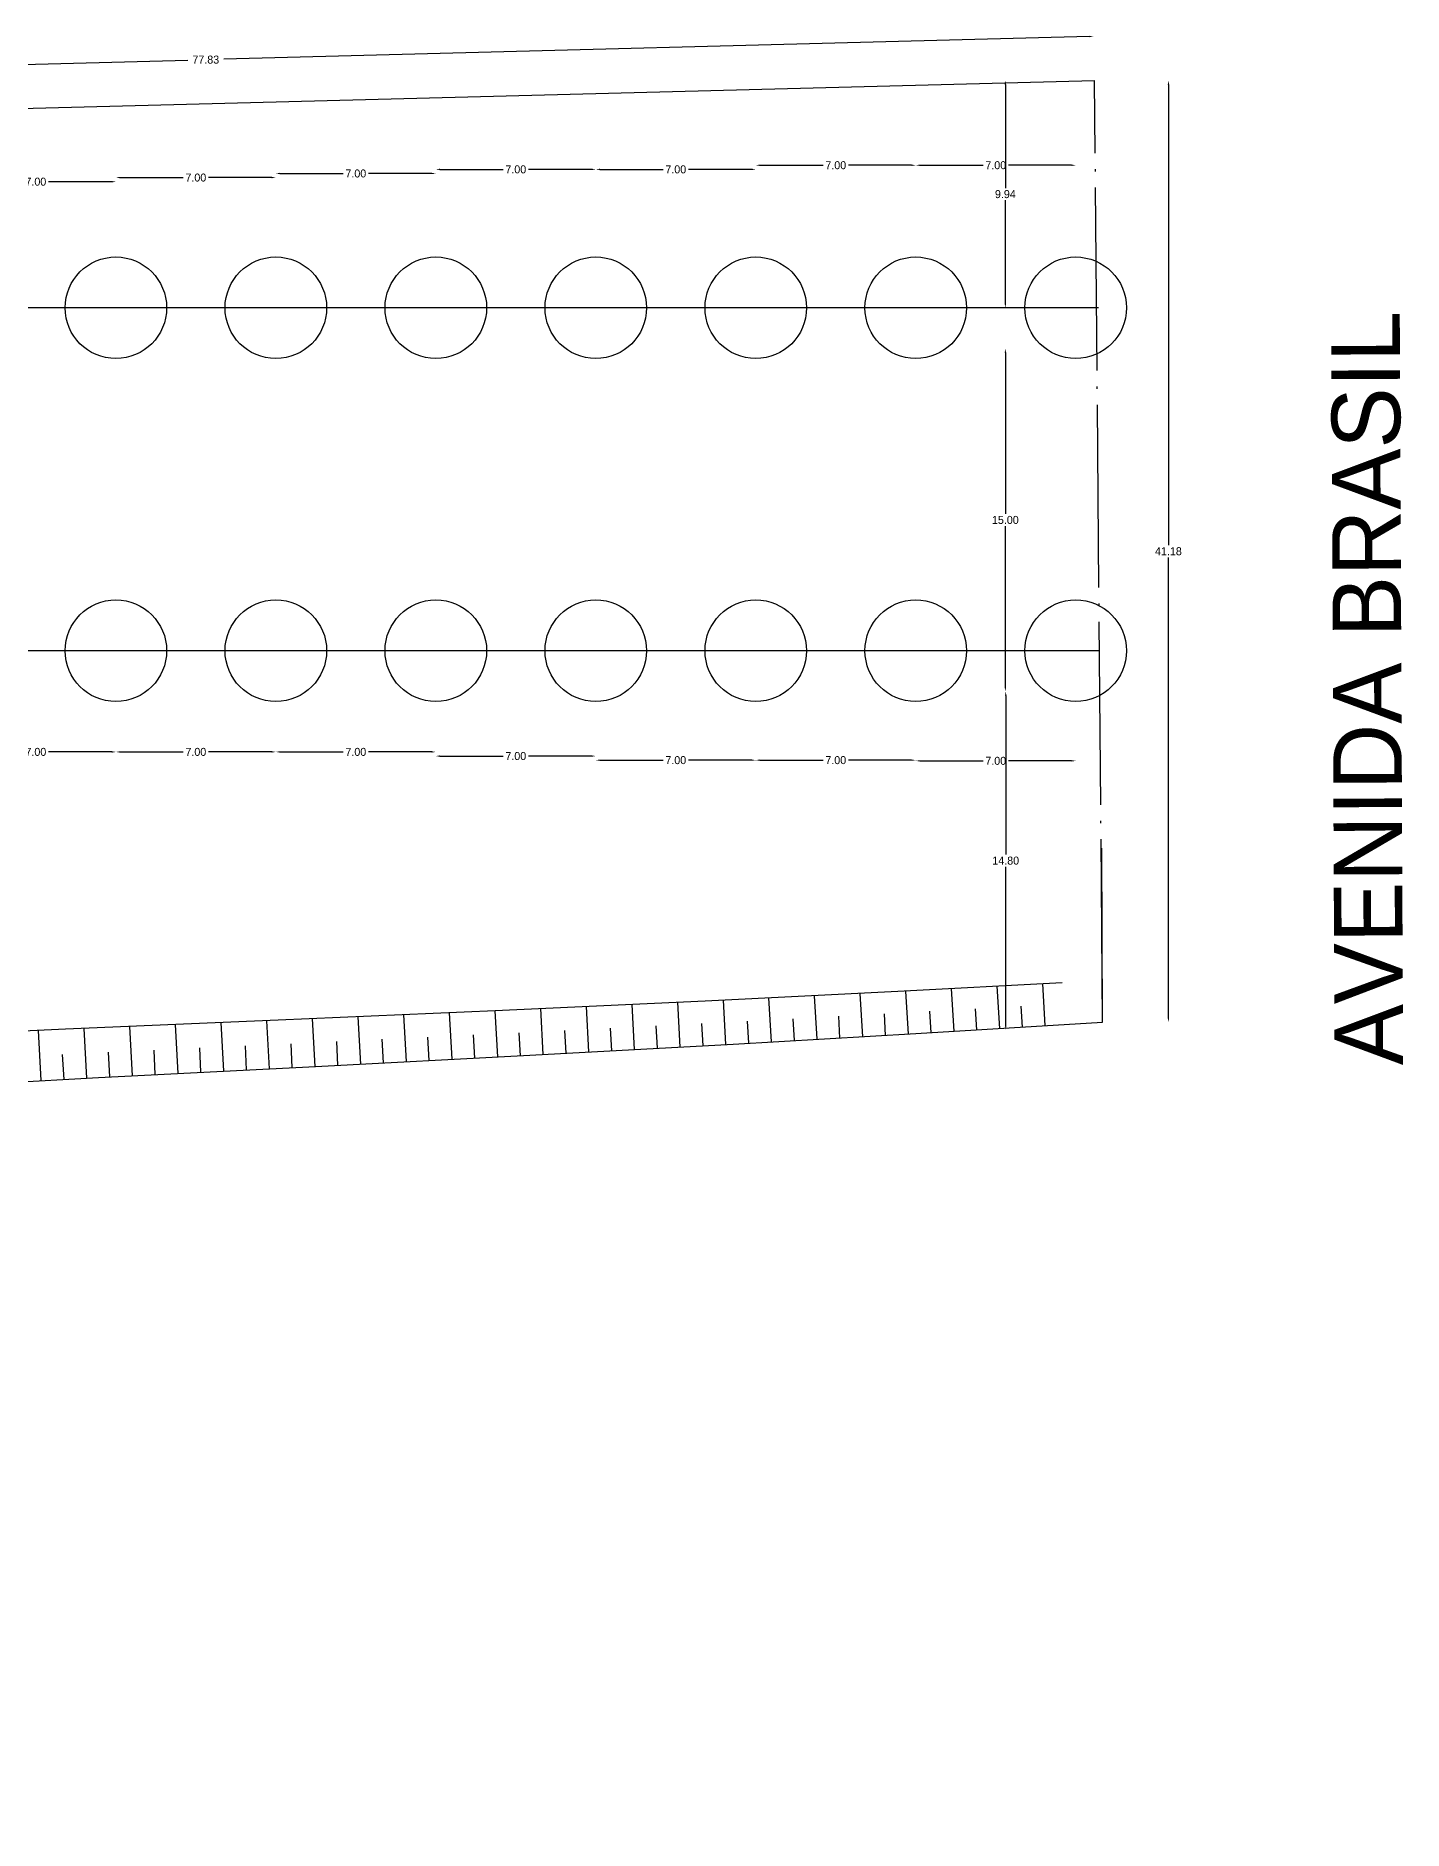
# Model space of a CAD drawing. Header units: inches. Extents: x 1211 to 1586, y 4594 to 4984.
# Drawn here: x 1526.5 to 1586.3, y 4845.2 to 4923.7 of the extents above; entities that cross this region are included whole.
import ezdxf

# ---------------------------------------------------------------- set-up
doc = ezdxf.new("R2010")
doc.units = ezdxf.units.IN
doc.header["$MEASUREMENT"] = 0
doc.linetypes.add('CERCA', pattern=[9.4, 8, -0.7, 0, -0.7])
doc.linetypes.add('CONTINUO', pattern=[0])
doc.layers.add('Layer2', color=2, linetype='Continuous')
doc.layers.add('PLANIMETRIA', color=7, linetype='CONTINUO')
doc.dimstyles.get("Standard").update_dxf_attribs({"dimtxt": 0.35, "dimasz": 0.18, "dimexe": 0.18, "dimexo": 0.0625, "dimgap": 0.09, "dimtad": 0, "dimtih": 1, "dimtoh": 1, "dimzin": 0, "dimdsep": 46, "dimtxsty": 'Standard', "dimcen": 0.09, "dimse1": 1, "dimse2": 1, "dimadec": 0, "dimazin": 0, "dimtfac": 1, "dimtofl": 0, "dimtmove": 0, "dimatfit": 3, "dimfxl": 1, "dimtolj": 1, "dimtzin": 0, "dimarcsym": 0})

# ---------------------------------------------------------------- blocks, each defined once
blk = doc.blocks.new('720B9A0')
at = {"layer": 'PLANIMETRIA', "color": 7, "linetype": 'CONTINUO'}
for points in [[(0, 0), (5.932662, 2.125118)], [(0.369749, -0.92846), (2.994664, 0.226855)], [(0.772591, -1.84373), (5.273953, 0.137475)], [(1.175433, -2.758999), (3.136705, -1.895776)], [(1.63614, -3.645679), (4.986921, -1.801275)], [(2.118355, -4.521732), (3.547955, -3.734823)], [(2.600569, -5.397785), (5.246986, -3.941092)], [(3.082784, -6.273838), (4.343166, -5.580073)], [(3.564999, -7.149891), (5.983131, -5.818855)], [(4.0499, -8.024449), (5.22346, -7.363961)], [(4.540365, -8.89591), (6.821995, -7.611792)], [(5.03083, -9.767371), (6.154207, -9.135126)], [(5.521294, -10.638832), (7.742335, -9.388814)], [(6.011759, -11.510293), (7.109422, -10.89252)], [(6.502223, -12.381754), (8.671836, -11.160681)], [(6.992688, -13.253215), (8.070197, -12.646786)], [(7.487748, -14.122073), (9.618092, -12.907015)], [(7.983186, -14.990716), (9.039204, -14.388408)], [(8.478623, -15.85936), (10.572354, -14.665185)], [(8.974061, -16.728003), (10.012636, -16.135644)], [(9.469498, -17.596647), (11.535857, -16.418083)], [(9.964936, -18.465291), (10.992719, -17.879087)], [(10.460373, -19.333934), (12.505148, -18.167682)], [(10.957964, -20.201345), (11.97187, -19.618287)], [(11.456474, -21.068228), (13.470445, -19.910073)], [(11.954985, -21.935112), (12.956903, -21.358948)], [(12.453496, -22.801995), (14.448101, -21.654976)], [(12.952007, -23.668879), (13.944693, -23.098024)], [(13.450518, -24.535762), (15.42666, -23.39936)], [(13.949028, -25.402646), (14.932484, -24.837099)], [(14.447539, -26.269529), (16.405219, -25.143744)], [(14.94756, -27.135542), (15.920758, -26.573175)], [(15.447888, -28.001378), (17.385949, -26.881459)], [(15.948216, -28.867214), (16.91308, -28.309663)], [(16.448544, -29.73305), (18.369937, -28.622763)], [(16.948872, -30.598886), (17.905401, -30.04615)], [(17.4492, -31.464722), (19.353924, -30.364067)], [(17.949528, -32.330558), (18.897723, -31.782638)], [(18.449856, -33.196394), (20.335287, -32.106887)], [(18.948227, -34.063355), (19.88855, -33.525713)], [(19.444585, -34.931473), (21.317589, -33.860558)], [(19.940943, -35.799591), (20.873624, -35.266318)], [(20.437301, -36.667709), (22.29502, -35.605533)], [(20.933659, -37.535827), (21.858697, -37.006924)], [(21.430017, -38.403945), (23.272451, -37.350509)], [(21.926375, -39.272063), (22.84377, -38.747529)], [(22.422733, -40.140181), (24.249882, -39.095484)], [(22.91909, -41.008299), (23.829237, -40.48791)], [(23.415448, -41.876417), (25.229644, -40.839126)], [(23.913054, -42.74382), (24.815737, -42.225956)], [(24.410673, -43.611215), (26.208686, -42.579707)], [(24.908293, -44.478611), (25.803623, -43.964966)], [(25.405912, -45.346006), (27.189218, -44.322935)], [(25.903531, -46.213402), (26.791508, -45.703976)], [(26.401151, -47.080798), (28.16975, -46.066164)], [(26.89877, -47.948193), (27.779393, -47.442985)], [(27.396389, -48.815589), (29.150298, -47.809382)], [(27.894008, -49.682984), (28.768227, -49.181451)], [(28.392655, -50.549789), (30.132601, -49.54693)], [(28.89202, -51.416181), (29.758388, -50.916829)], [(29.391385, -52.282572), (31.11691, -51.288025)], [(29.89075, -53.148964), (30.749907, -52.653769)], [(30.390116, -54.015356), (32.101219, -53.029121)], [(30.889481, -54.881747), (31.741427, -54.390708)], [(31.388846, -55.748139), (33.085527, -54.770216)], [(31.888211, -56.61453), (32.732946, -56.127647)], [(32.387576, -57.480922), (34.071886, -56.510131)], [(32.888706, -58.346293), (33.726232, -57.860239)], [(33.390648, -59.211195), (35.058493, -58.243268)], [(33.892589, -60.076096), (34.722909, -59.594224)], [(34.394531, -60.940997), (36.047963, -59.981435)], [(34.896473, -61.805899), (35.719586, -61.328209)], [(35.398415, -62.6708), (37.037434, -61.719603)], [(35.900357, -63.535702), (36.716263, -63.062194)], [(36.402299, -64.400603), (38.028309, -63.456955)], [(36.907058, -65.26386), (37.714781, -64.789854)], [(37.413185, -66.126319), (39.021245, -65.182641)], [(37.919313, -66.988777), (38.719649, -66.519106)], [(38.42544, -67.851236), (40.018727, -66.916227)], [(38.931568, -68.713695), (39.724518, -68.248358)], [(39.437695, -69.576153), (41.016209, -68.649814)]]:
    blk.add_lwpolyline(points, dxfattribs=at)
blk = doc.blocks.new('*D22')
at = {"layer": 'Defpoints', "color": 0, "transparency": 16777216}
for p in [(1572.776, 4923.642), (1572.827, 4921.715, -102), (1495.022, 4919.683, -102)]:
    blk.add_point(p, dxfattribs=at)
at = {"layer": 'Layer2', "color": 0, "lineweight": -2, "transparency": 16777216}
for p, q in [((1572.596, 4923.638), (1534.725, 4922.649)), ((1495.151, 4921.615), (1533.145, 4922.607))]:
    blk.add_line(p, q, dxfattribs=at)
at = {"layer": 'Layer2', "color": 0, "transparency": 16777216}
for points in [[(1572.596, 4923.668), (1572.597, 4923.608), (1572.776, 4923.642)], [(1495.151, 4921.645), (1495.152, 4921.585), (1494.971, 4921.61)]]:
    blk.add_solid(points, dxfattribs=at)
at = {"layer": 'Layer2', "color": 0, "transparency": 16777216, "insert": (1533.935, 4922.628), "char_height": 0.35, "attachment_point": 5}
blk.add_mtext('\\A1;77.83', dxfattribs=at)
blk = doc.blocks.new('*D20')
at = {"layer": 'Defpoints', "color": 0, "transparency": 16777216}
for p in [(1568.92, 4921.715), (1572.827, 4921.715, -102), (1565.893, 4911.775, -102)]:
    blk.add_point(p, dxfattribs=at)
at = {"layer": 'Layer2', "color": 0, "lineweight": -2, "transparency": 16777216}
for p, q in [((1568.92, 4921.535), (1568.92, 4917.01)), ((1568.92, 4911.955), (1568.92, 4916.48))]:
    blk.add_line(p, q, dxfattribs=at)
at = {"layer": 'Layer2', "color": 0, "transparency": 16777216}
for points in [[(1568.89, 4921.535), (1568.95, 4921.535), (1568.92, 4921.715)], [(1568.89, 4911.955), (1568.95, 4911.955), (1568.92, 4911.775)]]:
    blk.add_solid(points, dxfattribs=at)
at = {"layer": 'Layer2', "color": 0, "transparency": 16777216, "insert": (1568.92, 4916.745), "char_height": 0.35, "attachment_point": 5}
blk.add_mtext('\\A1;9.94', dxfattribs=at)
blk = doc.blocks.new('*D21')
at = {"layer": 'Defpoints', "color": 0, "transparency": 16777216}
for p in [(1565, 4909.995, -102), (1565, 4894.995, -102), (1568.92, 4894.995)]:
    blk.add_point(p, dxfattribs=at)
at = {"layer": 'Layer2', "color": 0, "lineweight": -2, "transparency": 16777216}
for p, q in [((1568.92, 4909.815), (1568.92, 4902.76)), ((1568.92, 4895.175), (1568.92, 4902.23))]:
    blk.add_line(p, q, dxfattribs=at)
at = {"layer": 'Layer2', "color": 0, "transparency": 16777216}
for points in [[(1568.89, 4909.815), (1568.95, 4909.815), (1568.92, 4909.995)], [(1568.89, 4895.175), (1568.95, 4895.175), (1568.92, 4894.995)]]:
    blk.add_solid(points, dxfattribs=at)
at = {"layer": 'Layer2', "color": 0, "transparency": 16777216, "insert": (1568.92, 4902.495), "char_height": 0.35, "attachment_point": 5}
blk.add_mtext('\\A1;15.00', dxfattribs=at)
blk = doc.blocks.new('*D23')
at = {"layer": 'Defpoints', "color": 0, "transparency": 16777216}
for p in [(1568.063, 4894.995), (1567.673, 4880.193, -102), (1568.936, 4880.193)]:
    blk.add_point(p, dxfattribs=at)
at = {"layer": 'Layer2', "color": 0, "lineweight": -2, "transparency": 16777216}
for p, q in [((1568.936, 4894.815), (1568.936, 4887.859)), ((1568.936, 4880.373), (1568.936, 4887.329))]:
    blk.add_line(p, q, dxfattribs=at)
at = {"layer": 'Layer2', "color": 0, "transparency": 16777216}
for points in [[(1568.906, 4894.815), (1568.966, 4894.815), (1568.936, 4894.995)], [(1568.906, 4880.373), (1568.966, 4880.373), (1568.936, 4880.193)]]:
    blk.add_solid(points, dxfattribs=at)
at = {"layer": 'Layer2', "color": 0, "transparency": 16777216, "insert": (1568.936, 4887.594), "char_height": 0.35, "attachment_point": 5}
blk.add_mtext('\\A1;14.80', dxfattribs=at)
blk = doc.blocks.new('*D139')
at = {"layer": 'Defpoints', "color": 0, "transparency": 16777216}
for p in [(1523, 4896.713), (1530, 4896.775, -102), (1530, 4892.349)]:
    blk.add_point(p, dxfattribs=at)
at = {"layer": 'Layer2', "color": 0, "lineweight": -2, "transparency": 16777216}
for p, q in [((1523.18, 4892.349), (1525.943, 4892.349)), ((1529.82, 4892.349), (1527.057, 4892.349))]:
    blk.add_line(p, q, dxfattribs=at)
at = {"layer": 'Layer2', "color": 0, "transparency": 16777216}
for points in [[(1523.18, 4892.379), (1523.18, 4892.319), (1523, 4892.349)], [(1529.82, 4892.379), (1529.82, 4892.319), (1530, 4892.349)]]:
    blk.add_solid(points, dxfattribs=at)
at = {"layer": 'Layer2', "color": 0, "transparency": 16777216, "insert": (1526.5, 4892.349), "char_height": 0.35, "attachment_point": 5}
blk.add_mtext('\\A1;7.00', dxfattribs=at)
blk = doc.blocks.new('*D140')
at = {"layer": 'Defpoints', "color": 0, "transparency": 16777216}
for p in [(1530, 4896.713), (1537, 4896.775, -102), (1537, 4892.349)]:
    blk.add_point(p, dxfattribs=at)
at = {"layer": 'Layer2', "color": 0, "lineweight": -2, "transparency": 16777216}
for p, q in [((1530.18, 4892.349), (1532.943, 4892.349)), ((1536.82, 4892.349), (1534.057, 4892.349))]:
    blk.add_line(p, q, dxfattribs=at)
at = {"layer": 'Layer2', "color": 0, "transparency": 16777216}
for points in [[(1530.18, 4892.379), (1530.18, 4892.319), (1530, 4892.349)], [(1536.82, 4892.379), (1536.82, 4892.319), (1537, 4892.349)]]:
    blk.add_solid(points, dxfattribs=at)
at = {"layer": 'Layer2', "color": 0, "transparency": 16777216, "insert": (1533.5, 4892.349), "char_height": 0.35, "attachment_point": 5}
blk.add_mtext('\\A1;7.00', dxfattribs=at)
blk = doc.blocks.new('*D141')
at = {"layer": 'Defpoints', "color": 0, "transparency": 16777216}
for p in [(1537, 4896.775, -102), (1544, 4896.775, -102), (1544, 4892.349)]:
    blk.add_point(p, dxfattribs=at)
at = {"layer": 'Layer2', "color": 0, "lineweight": -2, "transparency": 16777216}
for p, q in [((1537.18, 4892.349), (1539.943, 4892.349)), ((1543.82, 4892.349), (1541.057, 4892.349))]:
    blk.add_line(p, q, dxfattribs=at)
at = {"layer": 'Layer2', "color": 0, "transparency": 16777216}
for points in [[(1537.18, 4892.379), (1537.18, 4892.319), (1537, 4892.349)], [(1543.82, 4892.379), (1543.82, 4892.319), (1544, 4892.349)]]:
    blk.add_solid(points, dxfattribs=at)
at = {"layer": 'Layer2', "color": 0, "transparency": 16777216, "insert": (1540.5, 4892.349), "char_height": 0.35, "attachment_point": 5}
blk.add_mtext('\\A1;7.00', dxfattribs=at)
blk = doc.blocks.new('*D142')
at = {"layer": 'Defpoints', "color": 0, "transparency": 16777216}
for p in [(1544, 4896.713), (1551, 4896.775, -102), (1551, 4892.169)]:
    blk.add_point(p, dxfattribs=at)
at = {"layer": 'Layer2', "color": 0, "lineweight": -2, "transparency": 16777216}
for p, q in [((1544.18, 4892.169), (1546.943, 4892.169)), ((1550.82, 4892.169), (1548.057, 4892.169))]:
    blk.add_line(p, q, dxfattribs=at)
at = {"layer": 'Layer2', "color": 0, "transparency": 16777216}
for points in [[(1544.18, 4892.199), (1544.18, 4892.139), (1544, 4892.169)], [(1550.82, 4892.199), (1550.82, 4892.139), (1551, 4892.169)]]:
    blk.add_solid(points, dxfattribs=at)
at = {"layer": 'Layer2', "color": 0, "transparency": 16777216, "insert": (1547.5, 4892.169), "char_height": 0.35, "attachment_point": 5}
blk.add_mtext('\\A1;7.00', dxfattribs=at)
blk = doc.blocks.new('*D143')
at = {"layer": 'Defpoints', "color": 0, "transparency": 16777216}
for p in [(1551, 4896.775, -102), (1558, 4896.775, -102), (1558, 4891.989)]:
    blk.add_point(p, dxfattribs=at)
at = {"layer": 'Layer2', "color": 0, "lineweight": -2, "transparency": 16777216}
for p, q in [((1551.18, 4891.989), (1553.943, 4891.989)), ((1557.82, 4891.989), (1555.057, 4891.989))]:
    blk.add_line(p, q, dxfattribs=at)
at = {"layer": 'Layer2', "color": 0, "transparency": 16777216}
for points in [[(1551.18, 4892.019), (1551.18, 4891.959), (1551, 4891.989)], [(1557.82, 4892.019), (1557.82, 4891.959), (1558, 4891.989)]]:
    blk.add_solid(points, dxfattribs=at)
at = {"layer": 'Layer2', "color": 0, "transparency": 16777216, "insert": (1554.5, 4891.989), "char_height": 0.35, "attachment_point": 5}
blk.add_mtext('\\A1;7.00', dxfattribs=at)
blk = doc.blocks.new('*D144')
at = {"layer": 'Defpoints', "color": 0, "transparency": 16777216}
for p in [(1558, 4896.775, -102), (1565, 4896.775, -102), (1565, 4891.989)]:
    blk.add_point(p, dxfattribs=at)
at = {"layer": 'Layer2', "color": 0, "lineweight": -2, "transparency": 16777216}
for p, q in [((1558.18, 4891.989), (1560.943, 4891.989)), ((1564.82, 4891.989), (1562.057, 4891.989))]:
    blk.add_line(p, q, dxfattribs=at)
at = {"layer": 'Layer2', "color": 0, "transparency": 16777216}
for points in [[(1558.18, 4892.019), (1558.18, 4891.959), (1558, 4891.989)], [(1564.82, 4892.019), (1564.82, 4891.959), (1565, 4891.989)]]:
    blk.add_solid(points, dxfattribs=at)
at = {"layer": 'Layer2', "color": 0, "transparency": 16777216, "insert": (1561.5, 4891.989), "char_height": 0.35, "attachment_point": 5}
blk.add_mtext('\\A1;7.00', dxfattribs=at)
blk = doc.blocks.new('*D145')
at = {"layer": 'Defpoints', "color": 0, "transparency": 16777216}
for p in [(1565, 4896.775, -102), (1572, 4896.775, -102), (1572, 4891.959)]:
    blk.add_point(p, dxfattribs=at)
at = {"layer": 'Layer2', "color": 0, "lineweight": -2, "transparency": 16777216}
for p, q in [((1565.18, 4891.959), (1567.943, 4891.959)), ((1571.82, 4891.959), (1569.057, 4891.959))]:
    blk.add_line(p, q, dxfattribs=at)
at = {"layer": 'Layer2', "color": 0, "transparency": 16777216}
for points in [[(1565.18, 4891.989), (1565.18, 4891.929), (1565, 4891.959)], [(1571.82, 4891.989), (1571.82, 4891.929), (1572, 4891.959)]]:
    blk.add_solid(points, dxfattribs=at)
at = {"layer": 'Layer2', "color": 0, "transparency": 16777216, "insert": (1568.5, 4891.959), "char_height": 0.35, "attachment_point": 5}
blk.add_mtext('\\A1;7.00', dxfattribs=at)
blk = doc.blocks.new('*D158')
at = {"layer": 'Defpoints', "color": 0, "transparency": 16777216}
for p in [(1530, 4917.289), (1523, 4911.838), (1530, 4911.775, -102)]:
    blk.add_point(p, dxfattribs=at)
at = {"layer": 'Layer2', "color": 0, "lineweight": -2, "transparency": 16777216}
for p, q in [((1523.18, 4917.289), (1525.943, 4917.289)), ((1529.82, 4917.289), (1527.057, 4917.289))]:
    blk.add_line(p, q, dxfattribs=at)
at = {"layer": 'Layer2', "color": 0, "transparency": 16777216}
for points in [[(1523.18, 4917.319), (1523.18, 4917.259), (1523, 4917.289)], [(1529.82, 4917.319), (1529.82, 4917.259), (1530, 4917.289)]]:
    blk.add_solid(points, dxfattribs=at)
at = {"layer": 'Layer2', "color": 0, "transparency": 16777216, "insert": (1526.5, 4917.289), "char_height": 0.35, "attachment_point": 5}
blk.add_mtext('\\A1;7.00', dxfattribs=at)
blk = doc.blocks.new('*D159')
at = {"layer": 'Defpoints', "color": 0, "transparency": 16777216}
for p in [(1537, 4917.469), (1530, 4911.838), (1537, 4911.775, -102)]:
    blk.add_point(p, dxfattribs=at)
at = {"layer": 'Layer2', "color": 0, "lineweight": -2, "transparency": 16777216}
for p, q in [((1530.18, 4917.469), (1532.943, 4917.469)), ((1536.82, 4917.469), (1534.057, 4917.469))]:
    blk.add_line(p, q, dxfattribs=at)
at = {"layer": 'Layer2', "color": 0, "transparency": 16777216}
for points in [[(1530.18, 4917.499), (1530.18, 4917.439), (1530, 4917.469)], [(1536.82, 4917.499), (1536.82, 4917.439), (1537, 4917.469)]]:
    blk.add_solid(points, dxfattribs=at)
at = {"layer": 'Layer2', "color": 0, "transparency": 16777216, "insert": (1533.5, 4917.469), "char_height": 0.35, "attachment_point": 5}
blk.add_mtext('\\A1;7.00', dxfattribs=at)
blk = doc.blocks.new('*D160')
at = {"layer": 'Defpoints', "color": 0, "transparency": 16777216}
for p in [(1544, 4917.649), (1537, 4911.838), (1544, 4911.775, -102)]:
    blk.add_point(p, dxfattribs=at)
at = {"layer": 'Layer2', "color": 0, "lineweight": -2, "transparency": 16777216}
for p, q in [((1537.18, 4917.649), (1539.943, 4917.649)), ((1543.82, 4917.649), (1541.057, 4917.649))]:
    blk.add_line(p, q, dxfattribs=at)
at = {"layer": 'Layer2', "color": 0, "transparency": 16777216}
for points in [[(1537.18, 4917.679), (1537.18, 4917.619), (1537, 4917.649)], [(1543.82, 4917.679), (1543.82, 4917.619), (1544, 4917.649)]]:
    blk.add_solid(points, dxfattribs=at)
at = {"layer": 'Layer2', "color": 0, "transparency": 16777216, "insert": (1540.5, 4917.649), "char_height": 0.35, "attachment_point": 5}
blk.add_mtext('\\A1;7.00', dxfattribs=at)
blk = doc.blocks.new('*D161')
at = {"layer": 'Defpoints', "color": 0, "transparency": 16777216}
for p in [(1551, 4917.829), (1544, 4911.838), (1551, 4911.775, -102)]:
    blk.add_point(p, dxfattribs=at)
at = {"layer": 'Layer2', "color": 0, "lineweight": -2, "transparency": 16777216}
for p, q in [((1544.18, 4917.829), (1546.943, 4917.829)), ((1550.82, 4917.829), (1548.057, 4917.829))]:
    blk.add_line(p, q, dxfattribs=at)
at = {"layer": 'Layer2', "color": 0, "transparency": 16777216}
for points in [[(1544.18, 4917.859), (1544.18, 4917.799), (1544, 4917.829)], [(1550.82, 4917.859), (1550.82, 4917.799), (1551, 4917.829)]]:
    blk.add_solid(points, dxfattribs=at)
at = {"layer": 'Layer2', "color": 0, "transparency": 16777216, "insert": (1547.5, 4917.829), "char_height": 0.35, "attachment_point": 5}
blk.add_mtext('\\A1;7.00', dxfattribs=at)
blk = doc.blocks.new('*D162')
at = {"layer": 'Defpoints', "color": 0, "transparency": 16777216}
for p in [(1558, 4917.829), (1551, 4911.838), (1558, 4911.775, -102)]:
    blk.add_point(p, dxfattribs=at)
at = {"layer": 'Layer2', "color": 0, "lineweight": -2, "transparency": 16777216}
for p, q in [((1551.18, 4917.829), (1553.943, 4917.829)), ((1557.82, 4917.829), (1555.057, 4917.829))]:
    blk.add_line(p, q, dxfattribs=at)
at = {"layer": 'Layer2', "color": 0, "transparency": 16777216}
for points in [[(1551.18, 4917.859), (1551.18, 4917.799), (1551, 4917.829)], [(1557.82, 4917.859), (1557.82, 4917.799), (1558, 4917.829)]]:
    blk.add_solid(points, dxfattribs=at)
at = {"layer": 'Layer2', "color": 0, "transparency": 16777216, "insert": (1554.5, 4917.829), "char_height": 0.35, "attachment_point": 5}
blk.add_mtext('\\A1;7.00', dxfattribs=at)
blk = doc.blocks.new('*D163')
at = {"layer": 'Defpoints', "color": 0, "transparency": 16777216}
for p in [(1565, 4918.009), (1558, 4911.838), (1565, 4911.775, -102)]:
    blk.add_point(p, dxfattribs=at)
at = {"layer": 'Layer2', "color": 0, "lineweight": -2, "transparency": 16777216}
for p, q in [((1558.18, 4918.009), (1560.943, 4918.009)), ((1564.82, 4918.009), (1562.057, 4918.009))]:
    blk.add_line(p, q, dxfattribs=at)
at = {"layer": 'Layer2', "color": 0, "transparency": 16777216}
for points in [[(1558.18, 4918.039), (1558.18, 4917.979), (1558, 4918.009)], [(1564.82, 4918.039), (1564.82, 4917.979), (1565, 4918.009)]]:
    blk.add_solid(points, dxfattribs=at)
at = {"layer": 'Layer2', "color": 0, "transparency": 16777216, "insert": (1561.5, 4918.009), "char_height": 0.35, "attachment_point": 5}
blk.add_mtext('\\A1;7.00', dxfattribs=at)
blk = doc.blocks.new('*D164')
at = {"layer": 'Defpoints', "color": 0, "transparency": 16777216}
for p in [(1572, 4918.009), (1565, 4911.775, -102), (1572, 4911.775, -102)]:
    blk.add_point(p, dxfattribs=at)
at = {"layer": 'Layer2', "color": 0, "lineweight": -2, "transparency": 16777216}
for p, q in [((1565.18, 4918.009), (1567.943, 4918.009)), ((1571.82, 4918.009), (1569.057, 4918.009))]:
    blk.add_line(p, q, dxfattribs=at)
at = {"layer": 'Layer2', "color": 0, "transparency": 16777216}
for points in [[(1565.18, 4918.039), (1565.18, 4917.979), (1565, 4918.009)], [(1571.82, 4918.039), (1571.82, 4917.979), (1572, 4918.009)]]:
    blk.add_solid(points, dxfattribs=at)
at = {"layer": 'Layer2', "color": 0, "transparency": 16777216, "insert": (1568.5, 4918.009), "char_height": 0.35, "attachment_point": 5}
blk.add_mtext('\\A1;7.00', dxfattribs=at)
blk = doc.blocks.new('*D179')
at = {"layer": 'Defpoints', "color": 0, "transparency": 16777216}
for p in [(1572.764, 4921.715, -102), (1573.173, 4880.536, -102), (1576.055, 4880.536)]:
    blk.add_point(p, dxfattribs=at)
at = {"layer": 'Layer2', "color": 0, "lineweight": -2, "transparency": 16777216}
for p, q in [((1576.055, 4921.535), (1576.055, 4901.39)), ((1576.055, 4880.716), (1576.055, 4900.86))]:
    blk.add_line(p, q, dxfattribs=at)
at = {"layer": 'Layer2', "color": 0, "transparency": 16777216}
for points in [[(1576.025, 4921.535), (1576.085, 4921.535), (1576.055, 4921.715)], [(1576.025, 4880.716), (1576.085, 4880.716), (1576.055, 4880.536)]]:
    blk.add_solid(points, dxfattribs=at)
at = {"layer": 'Layer2', "color": 0, "transparency": 16777216, "insert": (1576.055, 4901.125), "char_height": 0.35, "attachment_point": 5}
blk.add_mtext('\\A1;41.18', dxfattribs=at)

msp = doc.modelspace()

# ---------------------------------------------------------------- linework, layer by layer
for p, q in [((1573.0001, 4911.7751, -102), (1438.5548, 4911.7751, -102)), ((1573.0001, 4896.7751, -102), (1438.5548, 4896.7751, -102))]:
    msp.add_line(p, q)
for centre in [(1530.0001, 4911.7751, -102), (1537.0001, 4911.7751, -102), (1544.0001, 4911.7751, -102), (1551.0001, 4911.7751, -102), (1558.0001, 4911.7751, -102), (1565.0001, 4911.7751, -102), (1572.0001, 4911.7751, -102), (1530.0001, 4896.7751, -102), (1537.0001, 4896.7751, -102), (1544.0001, 4896.7751, -102), (1551.0001, 4896.7751, -102), (1558.0001, 4896.7751, -102), (1565.0001, 4896.7751, -102), (1572.0001, 4896.7751, -102)]:
    msp.add_circle(centre, 2.2218)
at = {"layer": 'PLANIMETRIA', "color": 7, "linetype": 'CONTINUO', "elevation": -102}
for points in [[(1495.0218, 4919.6828), (1572.8266, 4921.7147)], [(1488.1314, 4877.5026), (1488.1146, 4877.288), (1488.5068, 4877.0322), (1489.4986, 4876.7734), (1491.2805, 4876.5503), (1494.0432, 4876.4011), (1499.4432, 4876.5882), (1505.8386, 4876.8702), (1513.0533, 4877.2297), (1520.9114, 4877.6491), (1529.2369, 4878.111), (1538.7282, 4878.5939), (1548.1163, 4879.0853), (1557.0069, 4879.5687), (1565.0053, 4880.0274), (1573.1735, 4880.5355), (1573.1362, 4888.1426)], [(1571.4021, 4882.2518), (1564.2198, 4881.8667), (1555.7902, 4881.4537), (1546.592, 4881.0304), (1537.1036, 4880.6144), (1527.8038, 4880.2232), (1520.965, 4879.9098), (1514.8234, 4879.6475), (1509.4092, 4879.4452), (1504.7524, 4879.3114), (1500.8832, 4879.2551), (1498.5035, 4879.3287), (1496.8036, 4879.4862), (1495.6457, 4879.7253), (1494.892, 4880.0438), (1494.4047, 4880.4394), (1493.4785, 4881.03), (1492.6849, 4881.6633), (1492.0278, 4882.3068), (1491.5114, 4882.9283), (1491.1396, 4883.4956)]]:
    msp.add_lwpolyline(points, dxfattribs=at)
at = {"layer": 'PLANIMETRIA', "color": 7, "linetype": 'CERCA', "elevation": -102}
msp.add_lwpolyline([(1573.1735, 4880.5355), (1572.8267, 4921.7147)], dxfattribs=at)

# ---------------------------------------------------------------- block references
at = {"layer": 'PLANIMETRIA', "color": 255, "rotation": 63.15371541805689}
msp.add_blockref('720B9A0', (1490.7801, 4876.613, -102), dxfattribs=at)

# ---------------------------------------------------------------- texts
at = {"linetype": 'Continuous', "insert": (1583.325, 4878.6341, -102), "char_height": 3, "attachment_point": 1, "rotation": 90.256319}
msp.add_mtext_dynamic_manual_height_columns('AVENIDA BRASIL', width=57.056462, gutter_width=1, heights=[0], dxfattribs=at)

# ---------------------------------------------------------------- dimensions: what is measured, and where the dimension line sits
at = {"layer": 'Layer2'}
dim = msp.add_linear_dim(base=(1572.7763, 4923.6423), p1=(1495.0218, 4919.6828, -102), p2=(1572.8266, 4921.7147, -102), angle=1.495953, dimstyle='Standard', dxfattribs=at)
dim.commit()
dim.dimension.update_dxf_attribs({"geometry": '*D22', "text_midpoint": (1533.9355, 4922.6279), "dimtype": 161})
for base, p1, p2, picture, middle in [((1568.9198, 4921.7147, -102), (1565.8934, 4911.7751, -204), (1572.8267, 4921.7147, -204), '*D20', (1568.9198, 4916.7449, -102)), ((1576.0554, 4880.5355), (1572.7642, 4921.7147, -102), (1573.1735, 4880.5355, -102), '*D179', (1576.0554, 4901.1251)), ((1568.9198, 4894.9947), (1565.0001, 4909.9947, -102), (1565.0001, 4894.9947, -102), '*D21', (1568.9198, 4902.4947)), ((1568.9356, 4880.1933), (1568.0632, 4894.9947), (1567.6732, 4880.1933, -102), '*D23', (1568.9356, 4887.594))]:
    dim = msp.add_linear_dim(base=base, p1=p1, p2=p2, angle=90, dimstyle='Standard', dxfattribs=at)
    dim.commit()
    dim.dimension.update_dxf_attribs({"geometry": picture, "text_midpoint": middle})
for base, p1, p2, picture, middle in [((1551.0001, 4917.829), (1544.0001, 4911.8376), (1551.0001, 4911.7751, -102), '*D161', (1547.5001, 4917.829)), ((1558.0001, 4917.829), (1551.0001, 4911.8376), (1558.0001, 4911.7751, -102), '*D162', (1554.5001, 4917.829)), ((1565.0001, 4918.009), (1558.0001, 4911.8376), (1565.0001, 4911.7751, -102), '*D163', (1561.5001, 4918.009)), ((1572.0001, 4918.009), (1565.0001, 4911.7751, -102), (1572.0001, 4911.7751, -102), '*D164', (1568.5001, 4918.009)), ((1530.0001, 4917.289), (1523.0001, 4911.8376), (1530.0001, 4911.7751, -102), '*D158', (1526.5001, 4917.289)), ((1537.0001, 4917.469), (1530.0001, 4911.8376), (1537.0001, 4911.7751, -102), '*D159', (1533.5001, 4917.469)), ((1544.0001, 4917.649), (1537.0001, 4911.8376), (1544.0001, 4911.7751, -102), '*D160', (1540.5001, 4917.649)), ((1530.0001, 4892.3489), (1523.0001, 4896.7126), (1530.0001, 4896.7751, -102), '*D139', (1526.5001, 4892.3489)), ((1537.0001, 4892.3489), (1530.0001, 4896.7126), (1537.0001, 4896.7751, -102), '*D140', (1533.5001, 4892.3489)), ((1544.0001, 4892.3489), (1537.0001, 4896.7751, -102), (1544.0001, 4896.7751, -102), '*D141', (1540.5001, 4892.3489)), ((1551.0001, 4892.1689), (1544.0001, 4896.7126), (1551.0001, 4896.7751, -102), '*D142', (1547.5001, 4892.1689)), ((1558.0001, 4891.9889), (1551.0001, 4896.7751, -102), (1558.0001, 4896.7751, -102), '*D143', (1554.5001, 4891.9889)), ((1565.0001, 4891.9889), (1558.0001, 4896.7751, -102), (1565.0001, 4896.7751, -102), '*D144', (1561.5001, 4891.9889)), ((1572.0001, 4891.9589), (1565.0001, 4896.7751, -102), (1572.0001, 4896.7751, -102), '*D145', (1568.5001, 4891.9589))]:
    dim = msp.add_linear_dim(base=base, p1=p1, p2=p2, dimstyle='Standard', dxfattribs=at)
    dim.commit()
    dim.dimension.update_dxf_attribs({"geometry": picture, "text_midpoint": middle})

doc.saveas('drawing.dxf')
